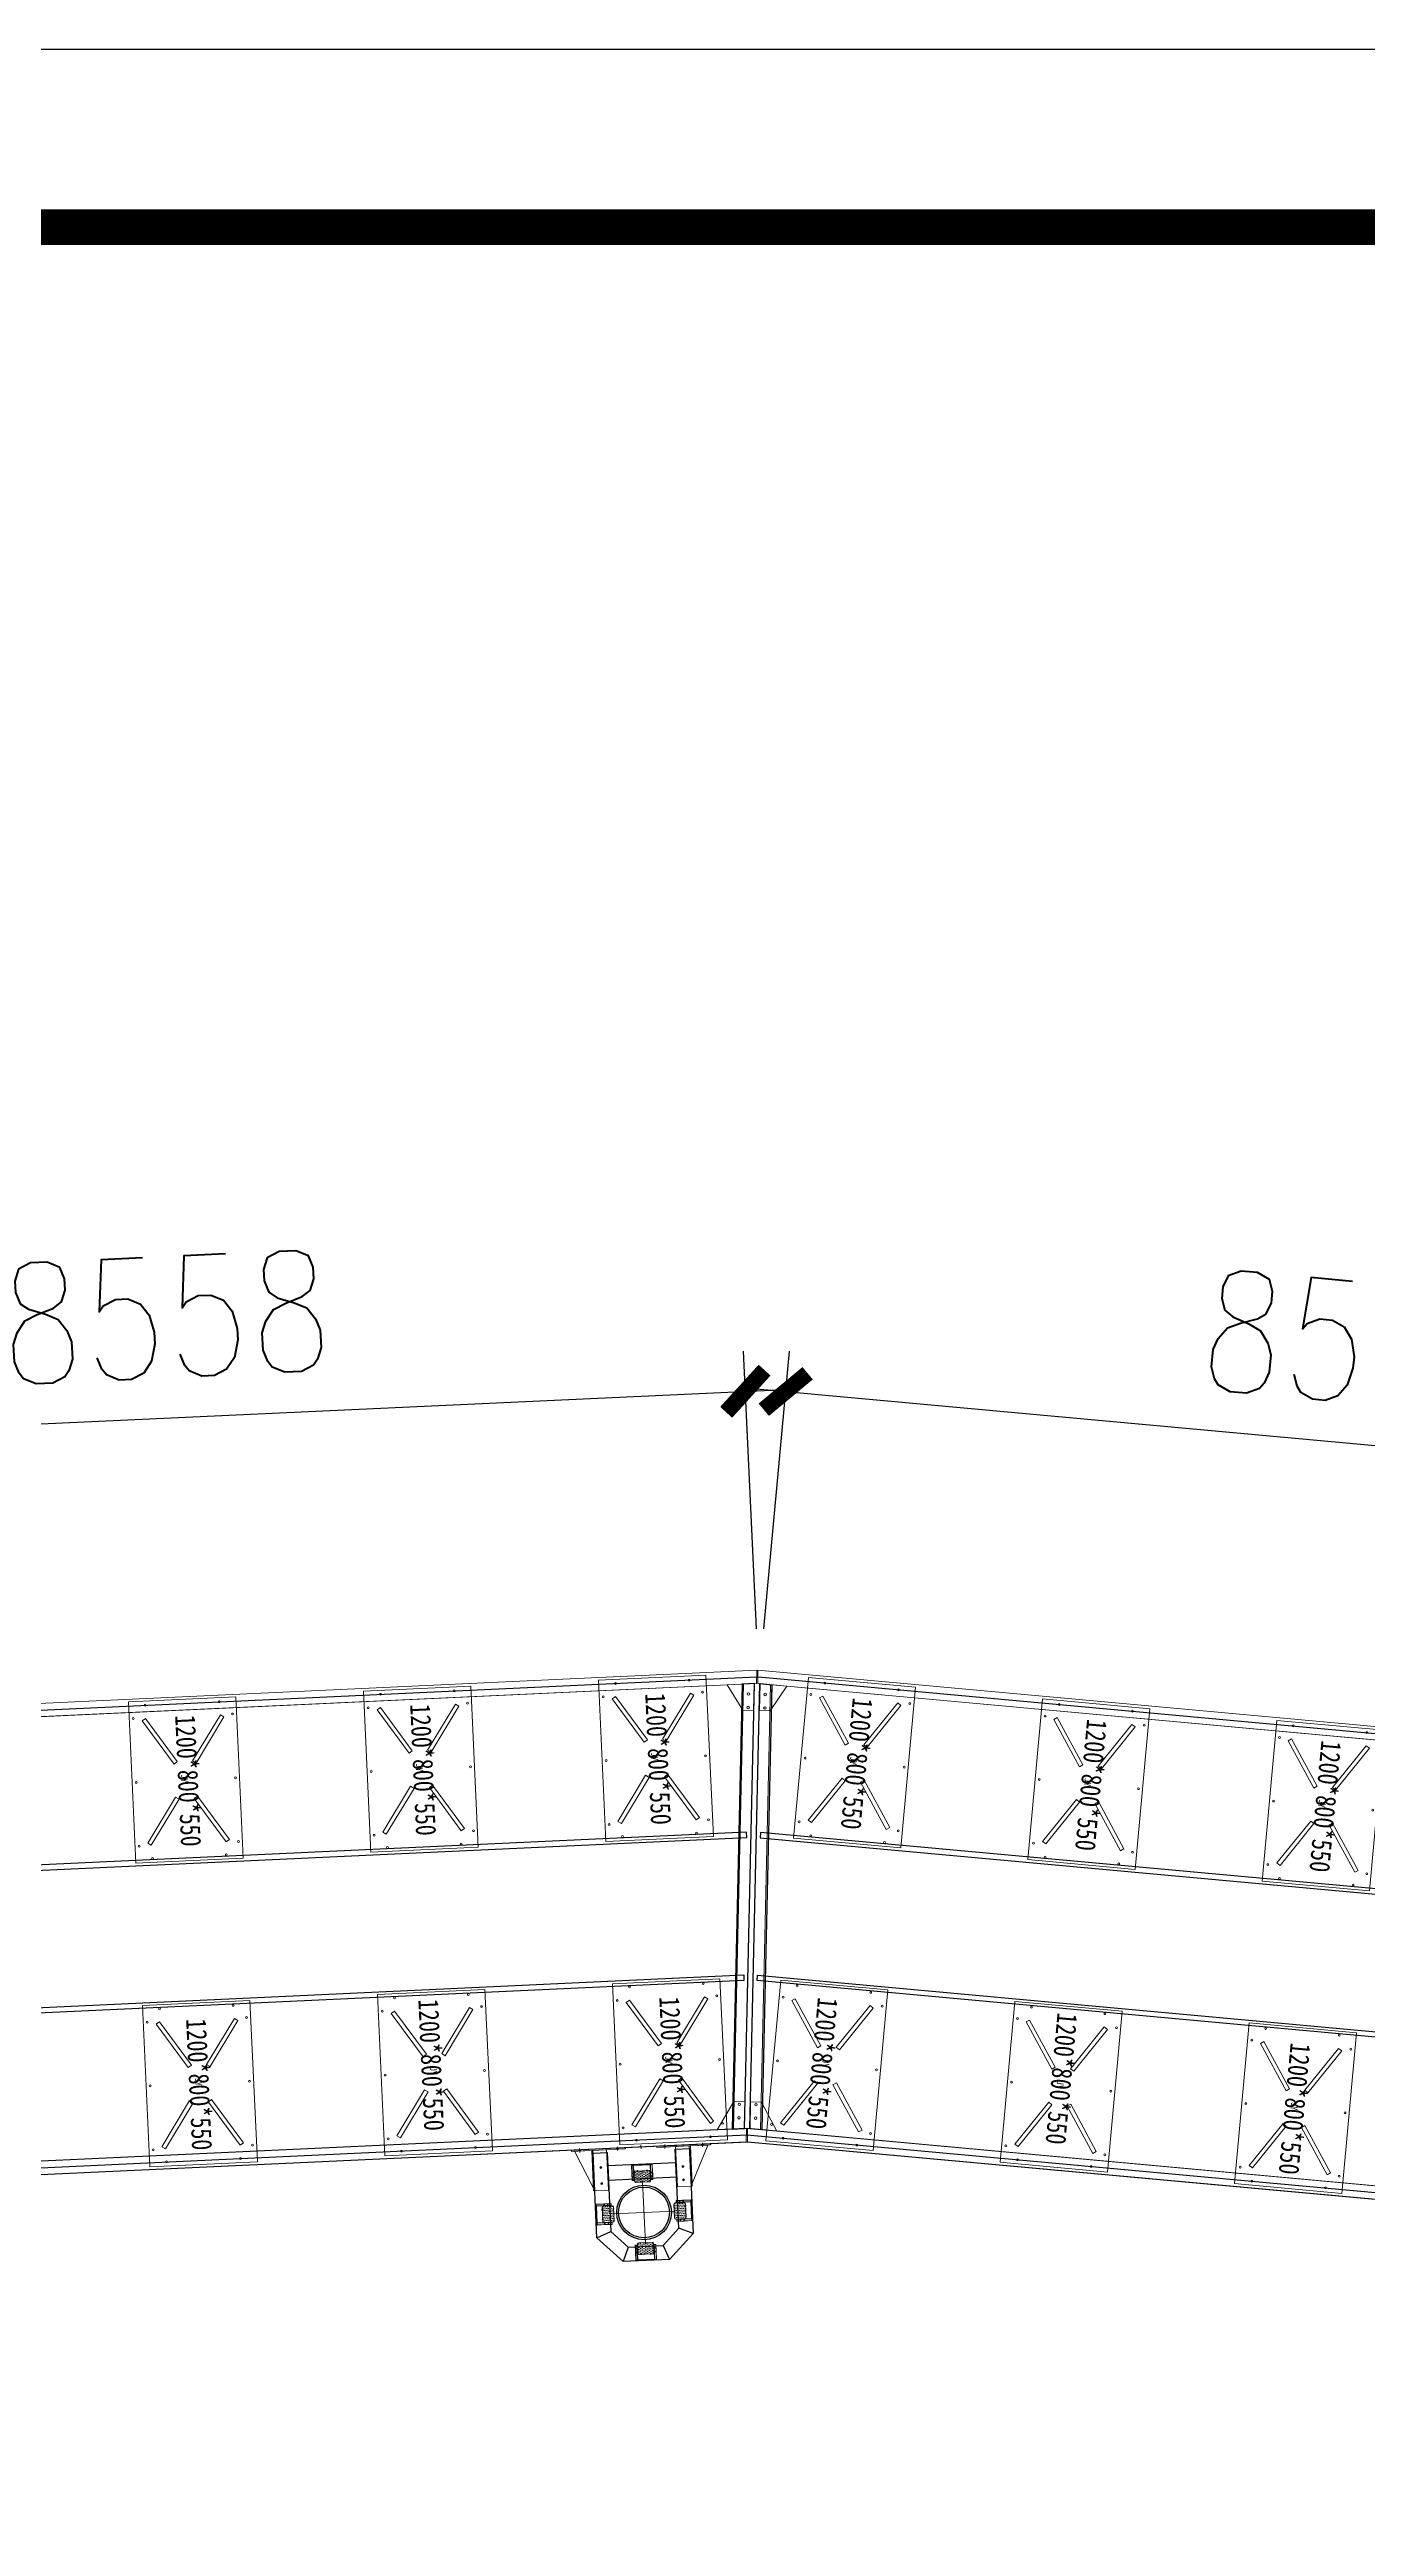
# Model space of a CAD drawing. Extents: x -259369 to -50372, y -155978 to 198088.
# Drawn here: x -164560 to -154765, y -95963 to -77542 of the extents above; entities that cross this region are included whole.
import ezdxf

# ---------------------------------------------------------------- set-up
doc = ezdxf.new("R2010")
doc.units = 0
doc.header["$LTSCALE"] = 1000
doc.header["$MEASUREMENT"] = 0
for name, pattern in [('CENTER', [2, 1.25, -0.25, 0.25, -0.25]), ('DASHED', [0.75, 0.5, -0.25]), ('HIDDEN', [0.375, 0.25, -0.125])]:
    doc.linetypes.add(name, pattern=pattern)
for name, color, linetype in [('PUB_TEXT', 7, 'Continuous'), ('主框型材', 4, 'Continuous'), ('卡槽', 242, 'Continuous'), ('浮箱名称', 3, 'Continuous'), ('连接端梁', 130, 'Continuous')]:
    doc.layers.add(name, color=color, linetype=linetype)
for name, color, linetype, lineweight in [('加强板', 140, 'Continuous', 18), ('导框型材', 2, 'Continuous', 18), ('浮箱', 160, 'Continuous', 20), ('虚线', 8, 'Continuous', 0), ('轮子座', 7, 'Continuous', 9), ('铝主梁', 3, 'Continuous', 9)]:
    doc.layers.add(name, color=color, linetype=linetype, lineweight=lineweight)
doc.styles.add('HZTXT', font='txtw.shx', dxfattribs={"width": 0.8, "bigfont": 'hztxtw.shx'})
doc.styles.add('黑体', font='simhei.ttf', dxfattribs={"width": 0.8})
doc.dimstyles.new('DIM-300', dxfattribs={"dimscale": 300, "dimtxt": 3, "dimasz": 1, "dimexe": 1, "dimexo": 1, "dimgap": 1, "dimtad": 1, "dimdec": 0, "dimdsep": 46, "dimtxsty": 'HZTXT', "dimblk": 'ARCHTICK', "dimcen": 0, "dimdle": 1, "dimclrd": 9, "dimclre": 9, "dimclrt": 2, "dimadec": 1, "dimazin": 0, "dimtfac": 1, "dimtdec": 0, "dimtix": 1, "dimtmove": 2, "dimatfit": 3, "dimldrblk": 'ARCHTICK', "dimfxl": 0, "dimtolj": 1, "dimtzin": 0, "dimarcsym": 0})
pattern_1 = [(0, (1212.185, -561.11), (6.35, 12.7), [0, -12.7])]

# ---------------------------------------------------------------- blocks, each defined once
blk = doc.blocks.new('rgthtyjyuk')
blk.add_lwpolyline([(0, 0), (420, 0), (420, 297), (0, 297)], close=True)
at = {"const_width": 1}
blk.add_lwpolyline([(25, 5), (415, 5), (415, 292), (25, 292)], close=True, dxfattribs=at)
blk = doc.blocks.new('$matou$00000186')
for points in [[(-600, 400), (600, 400), (600, -400), (-600, -400)], [(-456, 304), (-472, 279), (-140, 57), (-123, 82)], [(456, 304), (472, 279), (140, 57), (123, 82)], [(-456, -304), (-472, -279), (-140, -57), (-123, -82)], [(456, -304), (472, -279), (140, -57), (123, -82)]]:
    blk.add_lwpolyline(points, close=True)
for centre in [(-475, 370), (0, 370), (475, 370), (-570, 275), (570, 275), (-570, -275), (-475, -370), (0, -370), (475, -370), (570, -275)]:
    blk.add_circle(centre, 7)
at = {"layer": 'PUB_TEXT', "style": '黑体', "width": 0.8}
blk.add_text('JY', height=52.6, dxfattribs=at).set_placement((-44, -35))
blk = doc.blocks.new('*U641')
at = {"layer": '浮箱', "rotation": 270}
blk.add_blockref('$matou$00000186', (0, 0), dxfattribs=at)
blk = doc.blocks.new('*U642')
at = {"color": 0, "linetype": 'ByBlock', "lineweight": -2, "transparency": 16777216}
for p in [(0, 0), (1750, 0), (3500, 0), (5250, 0), (7000, 0)]:
    blk.add_blockref('*U641', p, dxfattribs=at)
blk = doc.blocks.new('*U643')
at = {"layer": '浮箱', "rotation": 270}
blk.add_blockref('$matou$00000186', (0, 0), dxfattribs=at)
blk = doc.blocks.new('*U644')
at = {"color": 0, "linetype": 'ByBlock', "lineweight": -2, "transparency": 16777216}
for p in [(0, 0), (1750, 0), (3500, 0), (5250, 0), (7000, 0)]:
    blk.add_blockref('*U643', p, dxfattribs=at)
blk = doc.blocks.new('*U645')
at = {"layer": '浮箱', "rotation": 270}
blk.add_blockref('$matou$00000186', (0, 0), dxfattribs=at)
blk = doc.blocks.new('*U646')
at = {"color": 0, "linetype": 'ByBlock', "lineweight": -2, "transparency": 16777216}
for p in [(0, 0), (1750, 0), (3500, 0), (5250, 0), (7000, 0)]:
    blk.add_blockref('*U645', p, dxfattribs=at)
blk = doc.blocks.new('*U647')
at = {"layer": '浮箱', "rotation": 270}
blk.add_blockref('$matou$00000186', (0, 0), dxfattribs=at)
blk = doc.blocks.new('*U648')
at = {"color": 0, "linetype": 'ByBlock', "lineweight": -2, "transparency": 16777216}
for p in [(0, 0), (1750, 0), (3500, 0), (5250, 0), (7000, 0)]:
    blk.add_blockref('*U647', p, dxfattribs=at)
blk = doc.blocks.new('*U685')
h = blk.add_hatch()
h.set_pattern_fill('DOTS', color=256, scale=8)
h.set_pattern_definition(pattern_1)
h.paths.add_polyline_path([(64, 50, 0.4142135624), (54, 60), (-11, 60, 0.4142135624), (-21, 50), (-21, -50, 0.4142135624), (-11, -60), (54, -60, 0.4142135624), (64, -50)])
at = {"layer": '导框型材', "color": 0, "linetype": 'Continuous'}
for p, q in [((-64, 63.508929), (-64, 75.5)), ((-64, 75.5), (-63.389317, 75.5)), ((-64, -63.50893), (-64, 63.508929)), ((-7.891644, 75.5), (-63.389317, 75.5)), ((-63.389317, 75.5), (-63.389317, 64.5)), ((-63.389317, 64.5), (-7.891644, 64.5)), ((-62, 77.5), (-6.502327, 77.5)), ((-62, 62.5), (-62, -62.5)), ((-6.502327, 62.5), (-62, 62.5)), ((-2.965328, 75.5), (-7.891644, 75.5)), ((-7.891644, 75.5), (-7.891644, 64.5)), ((-7.891644, 64.5), (-2.965328, 64.5)), ((-6.502327, 77.5), (-1.08338, 77.5)), ((-1.08338, 62.5), (-6.502327, 62.5)), ((47.5, 75.5), (-2.965328, 75.5)), ((-2.965328, 64.5), (-2.965328, 75.5)), ((47.5, 64.5), (-2.965328, 64.5)), ((-1.08338, 77.5), (45.5, 77.5)), ((45.5, 62.5), (-1.08338, 62.5)), ((31, 62.498484), (31, 60)), ((47.5, 64.5), (47.5, 75.5)), ((-64, -63.78066), (-64, -63.500287)), ((-64, -75.5), (-64, -63.78066)), ((-64, -75.5), (-63.389317, -75.5)), ((-63.389317, -64.5), (-63.389317, -75.5)), ((-7.891644, -64.5), (-63.389317, -64.5)), ((-63.389317, -75.5), (-7.891644, -75.5)), ((-62, -62.5), (-6.502327, -62.5)), ((-6.502327, -77.5), (-62, -77.5)), ((-2.965328, -64.5), (-7.891644, -64.5)), ((-7.891644, -75.5), (-7.891644, -64.5)), ((-7.891644, -75.5), (-2.965328, -75.5)), ((-6.502327, -62.5), (-1.08338, -62.5)), ((-1.08338, -77.5), (-6.502327, -77.5)), ((47.5, -64.5), (-2.965328, -64.5)), ((-2.965328, -64.5), (-2.965328, -75.5)), ((47.5, -75.5), (-2.965328, -75.5)), ((-1.08338, -62.5), (45.5, -62.5)), ((45.5, -77.5), (-1.08338, -77.5)), ((31, -60), (31, -62.498484)), ((47.5, -75.5), (47.5, -64.5))]:
    blk.add_line(p, q, dxfattribs=at)
at = {"layer": '导框型材', "color": 1, "linetype": 'CENTER', "ltscale": 0.28}
for p, q in [((-18.5, 35), (-14.5, 35)), ((-16.5, 37), (-16.5, 33)), ((-18.5, -35), (-14.5, -35)), ((-16.5, -37), (-16.5, -33))]:
    blk.add_line(p, q, dxfattribs=at)
at = {"layer": '导框型材', "color": 1, "linetype": 'CENTER', "ltscale": 0.404352}
for p, q in [((-18.5, 0), (-14.5, 0)), ((-16.5, -2), (-16.5, 2))]:
    blk.add_line(p, q, dxfattribs=at)
at = {"layer": '导框型材', "color": 1, "linetype": 'CENTER', "ltscale": 0.1}
for p, q in [((18.75, 70), (24.25, 70)), ((21.5, 67.25), (21.5, 72.75)), ((18.75, -70), (24.25, -70)), ((21.5, -72.75), (21.5, -67.25))]:
    blk.add_line(p, q, dxfattribs=at)
at = {"layer": '导框型材', "color": 0}
blk.add_lwpolyline([(-11, 60), (54, 60, -0.4142135624), (64, 50), (64, -50, -0.4142135624), (54, -60), (-11, -60, -0.4142135624), (-21, -50), (-21, 50, -0.4142135624)], format="xyb", close=True, dxfattribs=at)
for centre in [(21.5, 70), (21.5, -70)]:
    blk.add_circle(centre, 2.5, dxfattribs=at)
at = {"layer": '导框型材', "color": 0, "linetype": 'Continuous', "extrusion": (0, 0, -1)}
for centre, start, end in [((62, 75.5), 0, 90), ((62, 64.5), 270, 0), ((62, -64.5), 0, 90), ((62, -75.5), 270, 0)]:
    blk.add_arc(centre, 2, start, end, dxfattribs=at)
at = {"layer": '导框型材', "color": 0, "linetype": 'Continuous', "extrusion": (1.22461e-16, 0, -1)}
blk.add_arc((16.5, 35), 7, 310.0052008841, 49.9947991159, dxfattribs=at)
at = {"layer": '导框型材', "color": 0, "linetype": 'Continuous'}
for centre, radius, start, end in [((45.5, 75.5), 2, 0, 90), ((45.5, 64.5), 2, 270, 0), ((-16.5, -35), 7, 130.0052008841, 229.9947991159), ((45.5, -64.5), 2, 0, 90), ((45.5, -75.5), 2, 270, 0)]:
    blk.add_arc(centre, radius, start, end, dxfattribs=at)
for centre, major_axis, ratio, start_param, end_param in [((-62, 75.5), (0, 2), 0.694658, 0, 1.5707963268), ((-6.502327, 75.5), (0, -2), 0.694658, 3.1415926536, 4.7123889804), ((-6.502327, 64.5), (0, 2), 0.694658, 1.5707963268, 3.1415926536), ((-1.08338, 75.5), (0, -2), 0.940974, 3.1415926536, 4.7123889804), ((-1.08338, 64.5), (0, 2), 0.940974, 1.5707963268, 3.1415926536), ((-62, -75.5), (0, 2), 0.694658, 1.5707963268, 3.1415926536), ((-6.502327, -64.5), (0, 2), 0.694658, 0, 1.5707963268), ((-6.502327, -75.5), (0, 2), 0.694658, 1.5707963268, 3.1415926536), ((-1.08338, -64.5), (0, 2), 0.940974, 0, 1.5707963268), ((-1.08338, -75.5), (0, 2), 0.940974, 1.5707963268, 3.1415926536)]:
    blk.add_ellipse(centre, major_axis=major_axis, ratio=ratio, start_param=start_param, end_param=end_param, dxfattribs=at)
at = {"layer": '导框型材', "color": 0, "linetype": 'Continuous', "extrusion": (0, 0, -1)}
for centre, start_param, end_param in [((-62, 64.5), 0, 1.5707963268), ((-62, -64.5), 1.5707963268, 3.1415926536)]:
    blk.add_ellipse(centre, major_axis=(0, -2), ratio=0.694658, start_param=start_param, end_param=end_param, dxfattribs=at)
blk = doc.blocks.new('*U681')
at = {"layer": '轮子座', "color": 0, "linetype": 'ByBlock', "lineweight": -2, "transparency": 16777216}
blk.add_blockref('*U685', (0, 0), dxfattribs=at)
blk = doc.blocks.new('*U682')
h = blk.add_hatch()
h.set_pattern_fill('DOTS', color=256, scale=8)
h.set_pattern_definition(pattern_1)
h.paths.add_polyline_path([(64, 50, 0.4142135624), (54, 60), (-11, 60, 0.4142135624), (-21, 50), (-21, -50, 0.4142135624), (-11, -60), (54, -60, 0.4142135624), (64, -50)])
at = {"layer": '导框型材', "color": 0, "linetype": 'Continuous'}
for p, q in [((-64, 63.508929), (-64, 75.5)), ((-64, 75.5), (-63.389317, 75.5)), ((-64, -63.50893), (-64, 63.508929)), ((-7.891644, 75.5), (-63.389317, 75.5)), ((-63.389317, 75.5), (-63.389317, 64.5)), ((-63.389317, 64.5), (-7.891644, 64.5)), ((-62, 77.5), (-6.502327, 77.5)), ((-62, 62.5), (-62, -62.5)), ((-6.502327, 62.5), (-62, 62.5)), ((-2.965328, 75.5), (-7.891644, 75.5)), ((-7.891644, 75.5), (-7.891644, 64.5)), ((-7.891644, 64.5), (-2.965328, 64.5)), ((-6.502327, 77.5), (-1.08338, 77.5)), ((-1.08338, 62.5), (-6.502327, 62.5)), ((47.5, 75.5), (-2.965328, 75.5)), ((-2.965328, 64.5), (-2.965328, 75.5)), ((47.5, 64.5), (-2.965328, 64.5)), ((-1.08338, 77.5), (45.5, 77.5)), ((45.5, 62.5), (-1.08338, 62.5)), ((31, 62.498484), (31, 60)), ((47.5, 64.5), (47.5, 75.5)), ((-64, -63.78066), (-64, -63.500287)), ((-64, -75.5), (-64, -63.78066)), ((-64, -75.5), (-63.389317, -75.5)), ((-63.389317, -64.5), (-63.389317, -75.5)), ((-7.891644, -64.5), (-63.389317, -64.5)), ((-63.389317, -75.5), (-7.891644, -75.5)), ((-62, -62.5), (-6.502327, -62.5)), ((-6.502327, -77.5), (-62, -77.5)), ((-2.965328, -64.5), (-7.891644, -64.5)), ((-7.891644, -75.5), (-7.891644, -64.5)), ((-7.891644, -75.5), (-2.965328, -75.5)), ((-6.502327, -62.5), (-1.08338, -62.5)), ((-1.08338, -77.5), (-6.502327, -77.5)), ((47.5, -64.5), (-2.965328, -64.5)), ((-2.965328, -64.5), (-2.965328, -75.5)), ((47.5, -75.5), (-2.965328, -75.5)), ((-1.08338, -62.5), (45.5, -62.5)), ((45.5, -77.5), (-1.08338, -77.5)), ((31, -60), (31, -62.498484)), ((47.5, -75.5), (47.5, -64.5))]:
    blk.add_line(p, q, dxfattribs=at)
at = {"layer": '导框型材', "color": 1, "linetype": 'CENTER', "ltscale": 0.28}
for p, q in [((-18.5, 35), (-14.5, 35)), ((-16.5, 37), (-16.5, 33)), ((-18.5, -35), (-14.5, -35)), ((-16.5, -37), (-16.5, -33))]:
    blk.add_line(p, q, dxfattribs=at)
at = {"layer": '导框型材', "color": 1, "linetype": 'CENTER', "ltscale": 0.404352}
for p, q in [((-18.5, 0), (-14.5, 0)), ((-16.5, -2), (-16.5, 2))]:
    blk.add_line(p, q, dxfattribs=at)
at = {"layer": '导框型材', "color": 1, "linetype": 'CENTER', "ltscale": 0.1}
for p, q in [((18.75, 70), (24.25, 70)), ((21.5, 67.25), (21.5, 72.75)), ((18.75, -70), (24.25, -70)), ((21.5, -72.75), (21.5, -67.25))]:
    blk.add_line(p, q, dxfattribs=at)
at = {"layer": '导框型材', "color": 0}
blk.add_lwpolyline([(-11, 60), (54, 60, -0.4142135624), (64, 50), (64, -50, -0.4142135624), (54, -60), (-11, -60, -0.4142135624), (-21, -50), (-21, 50, -0.4142135624)], format="xyb", close=True, dxfattribs=at)
for centre in [(21.5, 70), (21.5, -70)]:
    blk.add_circle(centre, 2.5, dxfattribs=at)
at = {"layer": '导框型材', "color": 0, "linetype": 'Continuous', "extrusion": (0, 0, -1)}
for centre, start, end in [((62, 75.5), 0, 90), ((62, 64.5), 270, 0), ((62, -64.5), 0, 90), ((62, -75.5), 270, 0)]:
    blk.add_arc(centre, 2, start, end, dxfattribs=at)
at = {"layer": '导框型材', "color": 0, "linetype": 'Continuous', "extrusion": (1.22461e-16, 0, -1)}
blk.add_arc((16.5, 35), 7, 310.0052008841, 49.9947991159, dxfattribs=at)
at = {"layer": '导框型材', "color": 0, "linetype": 'Continuous'}
for centre, radius, start, end in [((45.5, 75.5), 2, 0, 90), ((45.5, 64.5), 2, 270, 0), ((-16.5, -35), 7, 130.0052008841, 229.9947991159), ((45.5, -64.5), 2, 0, 90), ((45.5, -75.5), 2, 270, 0)]:
    blk.add_arc(centre, radius, start, end, dxfattribs=at)
for centre, major_axis, ratio, start_param, end_param in [((-62, 75.5), (0, 2), 0.694658, 0, 1.5707963268), ((-6.502327, 75.5), (0, -2), 0.694658, 3.1415926536, 4.7123889804), ((-6.502327, 64.5), (0, 2), 0.694658, 1.5707963268, 3.1415926536), ((-1.08338, 75.5), (0, -2), 0.940974, 3.1415926536, 4.7123889804), ((-1.08338, 64.5), (0, 2), 0.940974, 1.5707963268, 3.1415926536), ((-62, -75.5), (0, 2), 0.694658, 1.5707963268, 3.1415926536), ((-6.502327, -64.5), (0, 2), 0.694658, 0, 1.5707963268), ((-6.502327, -75.5), (0, 2), 0.694658, 1.5707963268, 3.1415926536), ((-1.08338, -64.5), (0, 2), 0.940974, 0, 1.5707963268), ((-1.08338, -75.5), (0, 2), 0.940974, 1.5707963268, 3.1415926536)]:
    blk.add_ellipse(centre, major_axis=major_axis, ratio=ratio, start_param=start_param, end_param=end_param, dxfattribs=at)
at = {"layer": '导框型材', "color": 0, "linetype": 'Continuous', "extrusion": (0, 0, -1)}
for centre, start_param, end_param in [((-62, 64.5), 0, 1.5707963268), ((-62, -64.5), 1.5707963268, 3.1415926536)]:
    blk.add_ellipse(centre, major_axis=(0, -2), ratio=0.694658, start_param=start_param, end_param=end_param, dxfattribs=at)
blk = doc.blocks.new('*U683')
at = {"layer": '轮子座', "color": 0, "linetype": 'ByBlock', "lineweight": -2, "transparency": 16777216}
blk.add_blockref('*U682', (0, 0), dxfattribs=at)
blk = doc.blocks.new('*U684')
h = blk.add_hatch()
h.set_pattern_fill('DOTS', color=256, scale=8)
h.set_pattern_definition(pattern_1)
h.paths.add_polyline_path([(64, 50, 0.4142135624), (54, 60), (-11, 60, 0.4142135624), (-21, 50), (-21, -50, 0.4142135624), (-11, -60), (54, -60, 0.4142135624), (64, -50)])
at = {"layer": '导框型材', "color": 0, "linetype": 'Continuous'}
for p, q in [((-64, 63.508929), (-64, 75.5)), ((-64, 75.5), (-63.389317, 75.5)), ((-64, -63.50893), (-64, 63.508929)), ((-7.891644, 75.5), (-63.389317, 75.5)), ((-63.389317, 75.5), (-63.389317, 64.5)), ((-63.389317, 64.5), (-7.891644, 64.5)), ((-62, 77.5), (-6.502327, 77.5)), ((-62, 62.5), (-62, -62.5)), ((-6.502327, 62.5), (-62, 62.5)), ((-2.965328, 75.5), (-7.891644, 75.5)), ((-7.891644, 75.5), (-7.891644, 64.5)), ((-7.891644, 64.5), (-2.965328, 64.5)), ((-6.502327, 77.5), (-1.08338, 77.5)), ((-1.08338, 62.5), (-6.502327, 62.5)), ((47.5, 75.5), (-2.965328, 75.5)), ((-2.965328, 64.5), (-2.965328, 75.5)), ((47.5, 64.5), (-2.965328, 64.5)), ((-1.08338, 77.5), (45.5, 77.5)), ((45.5, 62.5), (-1.08338, 62.5)), ((31, 62.498484), (31, 60)), ((47.5, 64.5), (47.5, 75.5)), ((-64, -63.78066), (-64, -63.500287)), ((-64, -75.5), (-64, -63.78066)), ((-64, -75.5), (-63.389317, -75.5)), ((-63.389317, -64.5), (-63.389317, -75.5)), ((-7.891644, -64.5), (-63.389317, -64.5)), ((-63.389317, -75.5), (-7.891644, -75.5)), ((-62, -62.5), (-6.502327, -62.5)), ((-6.502327, -77.5), (-62, -77.5)), ((-2.965328, -64.5), (-7.891644, -64.5)), ((-7.891644, -75.5), (-7.891644, -64.5)), ((-7.891644, -75.5), (-2.965328, -75.5)), ((-6.502327, -62.5), (-1.08338, -62.5)), ((-1.08338, -77.5), (-6.502327, -77.5)), ((47.5, -64.5), (-2.965328, -64.5)), ((-2.965328, -64.5), (-2.965328, -75.5)), ((47.5, -75.5), (-2.965328, -75.5)), ((-1.08338, -62.5), (45.5, -62.5)), ((45.5, -77.5), (-1.08338, -77.5)), ((31, -60), (31, -62.498484)), ((47.5, -75.5), (47.5, -64.5))]:
    blk.add_line(p, q, dxfattribs=at)
at = {"layer": '导框型材', "color": 1, "linetype": 'CENTER', "ltscale": 0.28}
for p, q in [((-18.5, 35), (-14.5, 35)), ((-16.5, 37), (-16.5, 33)), ((-18.5, -35), (-14.5, -35)), ((-16.5, -37), (-16.5, -33))]:
    blk.add_line(p, q, dxfattribs=at)
at = {"layer": '导框型材', "color": 1, "linetype": 'CENTER', "ltscale": 0.404352}
for p, q in [((-18.5, 0), (-14.5, 0)), ((-16.5, -2), (-16.5, 2))]:
    blk.add_line(p, q, dxfattribs=at)
at = {"layer": '导框型材', "color": 1, "linetype": 'CENTER', "ltscale": 0.1}
for p, q in [((18.75, 70), (24.25, 70)), ((21.5, 67.25), (21.5, 72.75)), ((18.75, -70), (24.25, -70)), ((21.5, -72.75), (21.5, -67.25))]:
    blk.add_line(p, q, dxfattribs=at)
at = {"layer": '导框型材', "color": 0}
blk.add_lwpolyline([(-11, 60), (54, 60, -0.4142135624), (64, 50), (64, -50, -0.4142135624), (54, -60), (-11, -60, -0.4142135624), (-21, -50), (-21, 50, -0.4142135624)], format="xyb", close=True, dxfattribs=at)
for centre in [(21.5, 70), (21.5, -70)]:
    blk.add_circle(centre, 2.5, dxfattribs=at)
at = {"layer": '导框型材', "color": 0, "linetype": 'Continuous', "extrusion": (0, 0, -1)}
for centre, start, end in [((62, 75.5), 0, 90), ((62, 64.5), 270, 0), ((62, -64.5), 0, 90), ((62, -75.5), 270, 0)]:
    blk.add_arc(centre, 2, start, end, dxfattribs=at)
at = {"layer": '导框型材', "color": 0, "linetype": 'Continuous', "extrusion": (1.22461e-16, 0, -1)}
blk.add_arc((16.5, 35), 7, 310.0052008841, 49.9947991159, dxfattribs=at)
at = {"layer": '导框型材', "color": 0, "linetype": 'Continuous'}
for centre, radius, start, end in [((45.5, 75.5), 2, 0, 90), ((45.5, 64.5), 2, 270, 0), ((-16.5, -35), 7, 130.0052008841, 229.9947991159), ((45.5, -64.5), 2, 0, 90), ((45.5, -75.5), 2, 270, 0)]:
    blk.add_arc(centre, radius, start, end, dxfattribs=at)
for centre, major_axis, ratio, start_param, end_param in [((-62, 75.5), (0, 2), 0.694658, 0, 1.5707963268), ((-6.502327, 75.5), (0, -2), 0.694658, 3.1415926536, 4.7123889804), ((-6.502327, 64.5), (0, 2), 0.694658, 1.5707963268, 3.1415926536), ((-1.08338, 75.5), (0, -2), 0.940974, 3.1415926536, 4.7123889804), ((-1.08338, 64.5), (0, 2), 0.940974, 1.5707963268, 3.1415926536), ((-62, -75.5), (0, 2), 0.694658, 1.5707963268, 3.1415926536), ((-6.502327, -64.5), (0, 2), 0.694658, 0, 1.5707963268), ((-6.502327, -75.5), (0, 2), 0.694658, 1.5707963268, 3.1415926536), ((-1.08338, -64.5), (0, 2), 0.940974, 0, 1.5707963268), ((-1.08338, -75.5), (0, 2), 0.940974, 1.5707963268, 3.1415926536)]:
    blk.add_ellipse(centre, major_axis=major_axis, ratio=ratio, start_param=start_param, end_param=end_param, dxfattribs=at)
at = {"layer": '导框型材', "color": 0, "linetype": 'Continuous', "extrusion": (0, 0, -1)}
for centre, start_param, end_param in [((-62, 64.5), 0, 1.5707963268), ((-62, -64.5), 1.5707963268, 3.1415926536)]:
    blk.add_ellipse(centre, major_axis=(0, -2), ratio=0.694658, start_param=start_param, end_param=end_param, dxfattribs=at)
blk = doc.blocks.new('*U687')
at = {"layer": '轮子座', "color": 0, "linetype": 'ByBlock', "lineweight": -2, "transparency": 16777216}
blk.add_blockref('*U684', (0, 0), dxfattribs=at)
blk = doc.blocks.new('*U688')
h = blk.add_hatch()
h.set_pattern_fill('DOTS', color=256, scale=8)
h.set_pattern_definition(pattern_1)
h.paths.add_polyline_path([(64, 50, 0.4142135624), (54, 60), (-11, 60, 0.4142135624), (-21, 50), (-21, -50, 0.4142135624), (-11, -60), (54, -60, 0.4142135624), (64, -50)])
at = {"layer": '导框型材', "color": 0, "linetype": 'Continuous'}
for p, q in [((-64, 63.508929), (-64, 75.5)), ((-64, 75.5), (-63.389317, 75.5)), ((-64, -63.50893), (-64, 63.508929)), ((-7.891644, 75.5), (-63.389317, 75.5)), ((-63.389317, 75.5), (-63.389317, 64.5)), ((-63.389317, 64.5), (-7.891644, 64.5)), ((-62, 77.5), (-6.502327, 77.5)), ((-62, 62.5), (-62, -62.5)), ((-6.502327, 62.5), (-62, 62.5)), ((-2.965328, 75.5), (-7.891644, 75.5)), ((-7.891644, 75.5), (-7.891644, 64.5)), ((-7.891644, 64.5), (-2.965328, 64.5)), ((-6.502327, 77.5), (-1.08338, 77.5)), ((-1.08338, 62.5), (-6.502327, 62.5)), ((47.5, 75.5), (-2.965328, 75.5)), ((-2.965328, 64.5), (-2.965328, 75.5)), ((47.5, 64.5), (-2.965328, 64.5)), ((-1.08338, 77.5), (45.5, 77.5)), ((45.5, 62.5), (-1.08338, 62.5)), ((31, 62.498484), (31, 60)), ((47.5, 64.5), (47.5, 75.5)), ((-64, -63.78066), (-64, -63.500287)), ((-64, -75.5), (-64, -63.78066)), ((-64, -75.5), (-63.389317, -75.5)), ((-63.389317, -64.5), (-63.389317, -75.5)), ((-7.891644, -64.5), (-63.389317, -64.5)), ((-63.389317, -75.5), (-7.891644, -75.5)), ((-62, -62.5), (-6.502327, -62.5)), ((-6.502327, -77.5), (-62, -77.5)), ((-2.965328, -64.5), (-7.891644, -64.5)), ((-7.891644, -75.5), (-7.891644, -64.5)), ((-7.891644, -75.5), (-2.965328, -75.5)), ((-6.502327, -62.5), (-1.08338, -62.5)), ((-1.08338, -77.5), (-6.502327, -77.5)), ((47.5, -64.5), (-2.965328, -64.5)), ((-2.965328, -64.5), (-2.965328, -75.5)), ((47.5, -75.5), (-2.965328, -75.5)), ((-1.08338, -62.5), (45.5, -62.5)), ((45.5, -77.5), (-1.08338, -77.5)), ((31, -60), (31, -62.498484)), ((47.5, -75.5), (47.5, -64.5))]:
    blk.add_line(p, q, dxfattribs=at)
at = {"layer": '导框型材', "color": 1, "linetype": 'CENTER', "ltscale": 0.28}
for p, q in [((-18.5, 35), (-14.5, 35)), ((-16.5, 37), (-16.5, 33)), ((-18.5, -35), (-14.5, -35)), ((-16.5, -37), (-16.5, -33))]:
    blk.add_line(p, q, dxfattribs=at)
at = {"layer": '导框型材', "color": 1, "linetype": 'CENTER', "ltscale": 0.404352}
for p, q in [((-18.5, 0), (-14.5, 0)), ((-16.5, -2), (-16.5, 2))]:
    blk.add_line(p, q, dxfattribs=at)
at = {"layer": '导框型材', "color": 1, "linetype": 'CENTER', "ltscale": 0.1}
for p, q in [((18.75, 70), (24.25, 70)), ((21.5, 67.25), (21.5, 72.75)), ((18.75, -70), (24.25, -70)), ((21.5, -72.75), (21.5, -67.25))]:
    blk.add_line(p, q, dxfattribs=at)
at = {"layer": '导框型材', "color": 0}
blk.add_lwpolyline([(-11, 60), (54, 60, -0.4142135624), (64, 50), (64, -50, -0.4142135624), (54, -60), (-11, -60, -0.4142135624), (-21, -50), (-21, 50, -0.4142135624)], format="xyb", close=True, dxfattribs=at)
for centre in [(21.5, 70), (21.5, -70)]:
    blk.add_circle(centre, 2.5, dxfattribs=at)
at = {"layer": '导框型材', "color": 0, "linetype": 'Continuous', "extrusion": (0, 0, -1)}
for centre, start, end in [((62, 75.5), 0, 90), ((62, 64.5), 270, 0), ((62, -64.5), 0, 90), ((62, -75.5), 270, 0)]:
    blk.add_arc(centre, 2, start, end, dxfattribs=at)
at = {"layer": '导框型材', "color": 0, "linetype": 'Continuous', "extrusion": (1.22461e-16, 0, -1)}
blk.add_arc((16.5, 35), 7, 310.0052008841, 49.9947991159, dxfattribs=at)
at = {"layer": '导框型材', "color": 0, "linetype": 'Continuous'}
for centre, radius, start, end in [((45.5, 75.5), 2, 0, 90), ((45.5, 64.5), 2, 270, 0), ((-16.5, -35), 7, 130.0052008841, 229.9947991159), ((45.5, -64.5), 2, 0, 90), ((45.5, -75.5), 2, 270, 0)]:
    blk.add_arc(centre, radius, start, end, dxfattribs=at)
for centre, major_axis, ratio, start_param, end_param in [((-62, 75.5), (0, 2), 0.694658, 0, 1.5707963268), ((-6.502327, 75.5), (0, -2), 0.694658, 3.1415926536, 4.7123889804), ((-6.502327, 64.5), (0, 2), 0.694658, 1.5707963268, 3.1415926536), ((-1.08338, 75.5), (0, -2), 0.940974, 3.1415926536, 4.7123889804), ((-1.08338, 64.5), (0, 2), 0.940974, 1.5707963268, 3.1415926536), ((-62, -75.5), (0, 2), 0.694658, 1.5707963268, 3.1415926536), ((-6.502327, -64.5), (0, 2), 0.694658, 0, 1.5707963268), ((-6.502327, -75.5), (0, 2), 0.694658, 1.5707963268, 3.1415926536), ((-1.08338, -64.5), (0, 2), 0.940974, 0, 1.5707963268), ((-1.08338, -75.5), (0, 2), 0.940974, 1.5707963268, 3.1415926536)]:
    blk.add_ellipse(centre, major_axis=major_axis, ratio=ratio, start_param=start_param, end_param=end_param, dxfattribs=at)
at = {"layer": '导框型材', "color": 0, "linetype": 'Continuous', "extrusion": (0, 0, -1)}
for centre, start_param, end_param in [((-62, 64.5), 0, 1.5707963268), ((-62, -64.5), 1.5707963268, 3.1415926536)]:
    blk.add_ellipse(centre, major_axis=(0, -2), ratio=0.694658, start_param=start_param, end_param=end_param, dxfattribs=at)
blk = doc.blocks.new('*U686')
at = {"layer": '轮子座', "color": 0, "linetype": 'ByBlock', "lineweight": -2, "transparency": 16777216}
blk.add_blockref('*U688', (0, 0), dxfattribs=at)
blk = doc.blocks.new('_ArchTick')
at = {"color": 0, "linetype": 'ByBlock', "const_width": 0.4}
blk.add_lwpolyline([(-0.5, -0.5), (0.5, 0.5)], dxfattribs=at)
blk = doc.blocks.new('*D694')
at = {"color": 9, "lineweight": -2, "transparency": 16777216}
for p, q in [((-159303, -89287), (-159399, -87221)), ((-168233, -87931), (-159085, -87506)), ((-167852, -89684), (-167947, -87618))]:
    blk.add_line(p, q, dxfattribs=at)
at = {"layer": 'Defpoints', "color": 0, "transparency": 16777216}
for p in [(-159385, -87520), (-159289, -89586, 29521), (-167838, -89983, 29521)]:
    blk.add_point(p, dxfattribs=at)
at = {"color": 9, "lineweight": -2, "transparency": 16777216, "xscale": 300, "yscale": 300, "zscale": 300}
for p, rotation in [((-159385, -87520), 2.658468576705857), ((-167934, -87917), 182.6584685767059)]:
    blk.add_blockref('_ArchTick', p, dxfattribs=dict(at, rotation=rotation))
at = {"color": 2, "transparency": 16777216, "insert": (-163694, -86970), "char_height": 900, "attachment_point": 5, "rotation": 2.6585, "style": 'HZTXT'}
blk.add_mtext('\\A1;8558', dxfattribs=at)
blk = doc.blocks.new('*D695')
at = {"color": 9, "lineweight": -2, "transparency": 16777216}
for p, q in [((-159247, -89288), (-159058, -87223)), ((-159384, -87495), (-150264, -88328)), ((-150724, -90067), (-150536, -88002))]:
    blk.add_line(p, q, dxfattribs=at)
at = {"layer": 'Defpoints', "color": 0, "transparency": 16777216}
for p in [(-150563, -88301), (-159274, -89587, 29521), (-150752, -90365, 29521)]:
    blk.add_point(p, dxfattribs=at)
at = {"color": 9, "lineweight": -2, "transparency": 16777216, "xscale": 300, "yscale": 300, "zscale": 300}
for p, rotation in [((-159085, -87522), 174.7794941459096), ((-150563, -88301), 354.7794941459096)]:
    blk.add_blockref('_ArchTick', p, dxfattribs=dict(at, rotation=rotation))
at = {"color": 2, "transparency": 16777216, "insert": (-154756, -87165), "char_height": 900, "attachment_point": 5, "rotation": 354.7795, "style": 'HZTXT'}
blk.add_mtext('\\A1;8558', dxfattribs=at)

msp = doc.modelspace()

# ---------------------------------------------------------------- linework, layer by layer
at = {"elevation": 29521}
for points in [[(-159408.14, -89697.47), (-159409.53, -89759.23)], [(-159188.19, -89702.4), (-159189.64, -89766.97)]]:
    msp.add_lwpolyline(points, dxfattribs=at)
for radius in [203, 189]:
    msp.add_circle((-160138.5, -93627.28, 29521), radius)
at = {"layer": '主框型材', "elevation": 29521}
for points in [[(-160488.6, -93817.49), (-160517.76, -93185.71), (-160411.87, -93180.82), (-160384.77, -93768.18), (-160256.12, -93885.47), (-159997.6, -93873.54), (-159880.3, -93744.89), (-159907.41, -93157.54), (-159801.52, -93152.65), (-159772.39, -93783.87), (-159948.85, -93977.4), (-160295.09, -93993.38), (-160488.63, -93816.92)], [(-159772.39, -93783.87), (-159880.3, -93744.89)], [(-160488.63, -93816.92), (-160384.77, -93768.18)], [(-160256.12, -93885.47), (-160295.09, -93993.38)], [(-159997.6, -93873.54), (-159948.85, -93977.4)]]:
    msp.add_lwpolyline(points, dxfattribs=at)
msp.add_lwpolyline([(-160407.26, -93280.79), (-160402.37, -93386.68), (-159897.91, -93363.39), (-159902.8, -93257.51)], close=True, dxfattribs=at)
at = {"layer": '加强板', "color": 5, "elevation": 29521}
for points in [[(-159320.09, -89693.38), (-159519.87, -89702.65), (-159404.56, -89891.53), (-159324.58, -89893.33)], [(-159320.09, -89693.38), (-159519.87, -89702.65), (-159404.56, -89891.53), (-159324.58, -89893.33)], [(-159276.01, -89694.37), (-159076.84, -89712.58), (-159200.51, -89896.11), (-159280.49, -89894.32)], [(-159275.98, -89694.37), (-159076.81, -89712.58), (-159200.48, -89896.11), (-159280.46, -89894.32)], [(-159394.39, -93004.38), (-159594.17, -93013.64), (-159469.87, -92802.63), (-159389.89, -92804.43)], [(-159394.39, -93004.38), (-159594.17, -93013.64), (-159469.87, -92802.63), (-159389.89, -92804.43)], [(-159350.25, -93005.36), (-159151.08, -93023.57), (-159265.79, -92807.21), (-159345.77, -92805.42)], [(-159350.22, -93005.37), (-159151.05, -93023.58), (-159265.76, -92807.21), (-159345.74, -92805.42)]]:
    msp.add_lwpolyline(points, close=True, dxfattribs=at)
at = {"layer": '加强板', "color": 5}
for centre in [(-159364.12, -89872.44, 29521), (-159364.12, -89872.44, 29521), (-159361.88, -89772.46, 29521), (-159361.88, -89772.46, 29521), (-159240.05, -89875.22, 29521), (-159240.02, -89875.22, 29521), (-159237.81, -89775.24, 29521), (-159237.78, -89775.25, 29521), (-159430.33, -92823.53, 29521), (-159430.33, -92823.53, 29521), (-159306.23, -92826.31, 29521), (-159306.2, -92826.31, 29521), (-159432.58, -92923.5, 29521), (-159432.58, -92923.5, 29521), (-159308.47, -92926.28, 29521), (-159308.44, -92926.29, 29521)]:
    msp.add_circle(centre, 9, dxfattribs=at)
at = {"layer": '卡槽', "color": 22, "ltscale": 5000, "elevation": 29521}
for points in [[(-167664.11, -91183.38), (-167662.26, -91223.34), (-159375.35, -90839.19), (-159377.2, -90799.23)], [(-159271.61, -90801.39), (-159275.25, -90841.22), (-151013.89, -91596.55), (-151010.25, -91556.72)], [(-167539.45, -92278.75), (-167541.31, -92238.79), (-159397.09, -91861.26), (-159395.24, -91901.22)], [(-159298.26, -91903.5), (-159294.62, -91863.67), (-151175.52, -92606), (-151179.17, -92645.83)]]:
    msp.add_lwpolyline(points, close=True, dxfattribs=at)
at = {"layer": '导框型材', "color": 2, "linetype": 'DASHED', "ltscale": 2}
for p, q in [((-160677.38, -93165.12, 29521), (-160277.81, -93146.68, 29521)), ((-159644.48, -93117.45, 29521), (-160044.06, -93135.89, 29521))]:
    msp.add_line(p, q, dxfattribs=at)
at = {"layer": '导框型材', "color": 1, "linetype": 'CENTER', "ltscale": 0.36}
for p, q in [((-160624.07, -93170.67, 29521), (-160624.44, -93162.68, 29521)), ((-160616.61, -93180.47, 29521), (-160617.9, -93152.5, 29521)), ((-160610.08, -93170.02, 29521), (-160610.45, -93162.03, 29521)), ((-160344.37, -93157.76, 29521), (-160344.74, -93149.77, 29521)), ((-160336.91, -93167.56, 29521), (-160338.2, -93139.59, 29521)), ((-160330.38, -93157.11, 29521), (-160330.75, -93149.12, 29521)), ((-160174.92, -93141.93, 29521), (-160146.95, -93140.64, 29521)), ((-160160.29, -93155.27, 29521), (-160161.58, -93127.3, 29521)), ((-159990.74, -93141.44, 29521), (-159991.11, -93133.45, 29521)), ((-159983.28, -93151.24, 29521), (-159984.57, -93123.27, 29521)), ((-159976.76, -93140.79, 29521), (-159977.13, -93132.8, 29521)), ((-159711.04, -93128.53, 29521), (-159711.41, -93120.54, 29521)), ((-159703.58, -93138.33, 29521), (-159704.87, -93110.36, 29521)), ((-159697.06, -93127.88, 29521), (-159697.42, -93119.89, 29521))]:
    msp.add_line(p, q, dxfattribs=at)
at = {"layer": '导框型材', "color": 2, "linetype": 'HIDDEN', "ltscale": 100}
for p, q in [((-160519.18, -93165.83, 29521), (-160505.35, -93465.51, 29521)), ((-159801.94, -93132.72, 29521), (-159788.11, -93432.4, 29521))]:
    msp.add_line(p, q, dxfattribs=at)
at = {"layer": '导框型材', "color": 1, "linetype": 'CENTER', "ltscale": 0.28}
for p, q in [((-160466.94, -93293.55, 29521), (-160451.55, -93292.84, 29521)), ((-160459.6, -93285.51, 29521), (-160458.89, -93300.89, 29521)), ((-159841.28, -93284.7, 29521), (-159856.66, -93285.41, 29521)), ((-159836.67, -93384.59, 29521), (-159852.05, -93385.3, 29521)), ((-159849.33, -93277.36, 29521), (-159848.62, -93292.75, 29521)), ((-159844.72, -93377.26, 29521), (-159844.01, -93392.64, 29521)), ((-160461.4, -93413.43, 29521), (-160446.02, -93412.72, 29521)), ((-160454.07, -93405.38, 29521), (-160453.36, -93420.76, 29521))]:
    msp.add_line(p, q, dxfattribs=at)
at = {"layer": '导框型材', "color": 1, "linetype": 'CENTER', "ltscale": 5}
for p, q in [((-160149.12, -93397.12, 29521), (-160127.87, -93857.53, 29521)), ((-159909.24, -93616.7, 29521), (-160367.76, -93637.86, 29521))]:
    msp.add_line(p, q, dxfattribs=at)
at = {"layer": '导框型材', "color": 2, "elevation": 29521}
for points in [[(-160677.38, -93165.12), (-160277.81, -93146.68), (-160277.44, -93154.67), (-160677.01, -93173.11)], [(-160417.29, -93161.12), (-160403.46, -93460.8), (-160513.34, -93465.88), (-160527.17, -93166.19)], [(-159644.48, -93117.45), (-160044.06, -93135.89), (-160043.69, -93143.88), (-159644.11, -93125.44)], [(-159903.84, -93137.43), (-159890, -93437.11), (-159780.12, -93432.04), (-159793.95, -93132.35)]]:
    msp.add_lwpolyline(points, close=True, dxfattribs=at)
for points in [[(-160657.03, -93172.19), (-160527.17, -93166.19), (-160514.26, -93445.9), (-160657.03, -93172.19)], [(-159664.09, -93126.36), (-159793.95, -93132.35), (-159781.04, -93412.06), (-159664.09, -93126.36)]]:
    msp.add_lwpolyline(points, dxfattribs=at)
at = {"layer": '导框型材', "color": 2}
for centre in [(-160459.24, -93293.2, 29521), (-159848.97, -93285.05, 29521), (-159844.36, -93384.95, 29521), (-160453.71, -93413.07, 29521)]:
    msp.add_circle(centre, 7, dxfattribs=at)
at = {"layer": '虚线', "color": 1, "linetype": 'HIDDEN', "ltscale": 300}
for p, q in [((-159303, -89692.59, 29521), (-167837.81, -90088.23, 29521)), ((-159303, -89692.59, 29521), (-167837.81, -90088.23, 29521)), ((-159398.12, -89697, 29521), (-159472.52, -93008, 29521)), ((-159398.12, -89697, 29521), (-159472.52, -93008, 29521)), ((-150785.07, -90470.69, 29521), (-159293.55, -89692.77, 29521)), ((-150785.07, -90470.69, 29521), (-159293.55, -89692.77, 29521)), ((-159198.21, -89701.48, 29521), (-159272.34, -93012.49, 29521)), ((-159198.18, -89701.49, 29521), (-159272.31, -93012.49, 29521)), ((-159376.85, -93003.56, 29521), (-167457.44, -93378.15, 29521)), ((-159376.85, -93003.56, 29521), (-167457.44, -93378.15, 29521)), ((-151312.04, -93740.29, 29521), (-159367.71, -93003.77, 29521)), ((-151312.04, -93740.29, 29521), (-159367.71, -93003.77, 29521))]:
    msp.add_line(p, q, dxfattribs=at)
at = {"layer": '连接端梁', "color": 0}
for p, q in [((-167755.67, -90036.32, 29521), (-159301.66, -89644.42, 29521)), ((-159301.66, -89644.42, 29521), (-159292.21, -89644.58, 29521)), ((-159292.21, -89644.58, 29521), (-159205.07, -89652.55, 29521)), ((-159205.07, -89652.55, 29521), (-151078.97, -90395.62, 29521)), ((-167456.12, -93426.09, 29521), (-159372.97, -93051.38, 29521)), ((-167446.27, -93475.74, 29521), (-159370.02, -93101.97, 29521)), ((-159372.97, -93051.38, 29521), (-151388.58, -93781.5, 29521)), ((-159370.02, -93101.97, 29521), (-151318.77, -93838.7, 29521))]:
    msp.add_line(p, q, dxfattribs=at)
at = {"layer": '连接端梁', "elevation": 29521}
for points in [[(-159392.42, -93004.29), (-159318.02, -89693.29), (-159408.14, -89697.47), (-159482.53, -93008.46)], [(-159392.42, -93004.29), (-159318.02, -89693.29), (-159408.14, -89697.47), (-159482.53, -93008.46)], [(-159352.2, -93005.19), (-159278.06, -89694.18), (-159188.22, -89702.4), (-159262.36, -93013.4)], [(-159352.17, -93005.19), (-159278.03, -89694.19), (-159188.19, -89702.4), (-159262.33, -93013.4)]]:
    msp.add_lwpolyline(points, close=True, dxfattribs=at)
at = {"layer": '铝主梁', "color": 3, "elevation": 29521}
for points in [[(-167849.11, -89990.65), (-167837.03, -90090.2), (-159303.06, -89694.6), (-159300.26, -89594.36), (-167849.08, -89990.65)], [(-159291.38, -89594.56), (-159293.05, -89694.82), (-150785.4, -90472.67), (-150768.89, -90373.76), (-159291.35, -89594.56)]]:
    msp.add_lwpolyline(points, dxfattribs=at)
for points in [[(-159378.94, -93101.74), (-167446.27, -93475.74), (-167458.21, -93376.18), (-159376.25, -93001.53)], [(-151327.57, -93837.25), (-159370.02, -93101.97), (-159368.2, -93001.71), (-151311.17, -93738.36)]]:
    msp.add_lwpolyline(points, close=True, dxfattribs=at)

# ---------------------------------------------------------------- block references
at = {"xscale": 264.0947391546124, "yscale": 264.0947391546124, "zscale": 264.0947391546124}
msp.add_blockref('rgthtyjyuk', (-218178.93, -155977.93), dxfattribs=at)
for name, p, rotation in [('*U642', (-167043.11, -90573.97, 29521), 2.654117485262015), ('*U646', (-158572.94, -90282.85, 29521), 354.7759997067623), ('*U644', (-166938.46, -92831.51, 29521), 2.654117485262015), ('*U648', (-158778.71, -92533.43, 29521), 354.7759997067623)]:
    msp.add_blockref(name, p, dxfattribs=dict(rotation=rotation))
at = {"layer": '轮子座', "color": 7, "xscale": -1}
for name, p, rotation in [('*U686', (-160151.83, -93338.57, 29521), 92.64251012143185), ('*U681', (-160427.19, -93640.6, 29521), 182.6425101214319)]:
    msp.add_blockref(name, p, dxfattribs=dict(at, rotation=rotation))
at = {"layer": '轮子座', "color": 7}
for name, p, rotation in [('*U683', (-159849.81, -93613.95, 29521), 182.6425101214319), ('*U687', (-160125.18, -93915.97, 29521), 92.64251012143191)]:
    msp.add_blockref(name, p, dxfattribs=dict(at, rotation=rotation))

# ---------------------------------------------------------------- texts
at = {"layer": '浮箱名称', "style": '黑体', "width": 0.8}
for rotation, p in [(272.654117, (-161878, -89848.98, 29521)), (272.654117, (-160129.88, -89767.95, 29521)), (264.776, (-158585.4, -89794.65, 29521)), (272.654117, (-163626.13, -89930.02, 29521)), (264.776, (-156842.67, -89953.99, 29521)), (264.776, (-155099.94, -90113.33, 29521)), (272.654117, (-161817.47, -92043.52, 29521)), (272.654117, (-160025.23, -92025.49, 29521)), (264.776, (-158844.4, -92023.25, 29521)), (272.654117, (-163544.55, -92188.63, 29521)), (264.776, (-157062.69, -92138.01, 29521)), (264.776, (-155328.71, -92361.8, 29521))]:
    msp.add_text('1200*800*550', height=150.211, rotation=rotation, dxfattribs=at).set_placement(p)

# ---------------------------------------------------------------- dimensions: what is measured, and where the dimension line sits
for p1, p2, distance, picture, middle in [((-167837.59, -89983.32, 29521), (-159288.8, -89586.38, 29521), 2068.35, '*D694', (-163693.92, -86969.53)), ((-159274.01, -89586.71, 29521), (-150751.51, -90365.4, 29521), 2073.16, '*D695', (-154755.89, -87164.6))]:
    dim = msp.add_aligned_dim(p1=p1, p2=p2, distance=distance, dimstyle='DIM-300')
    dim.commit()
    dim.dimension.update_dxf_attribs({"geometry": picture, "text_midpoint": middle})

doc.saveas('drawing.dxf')
